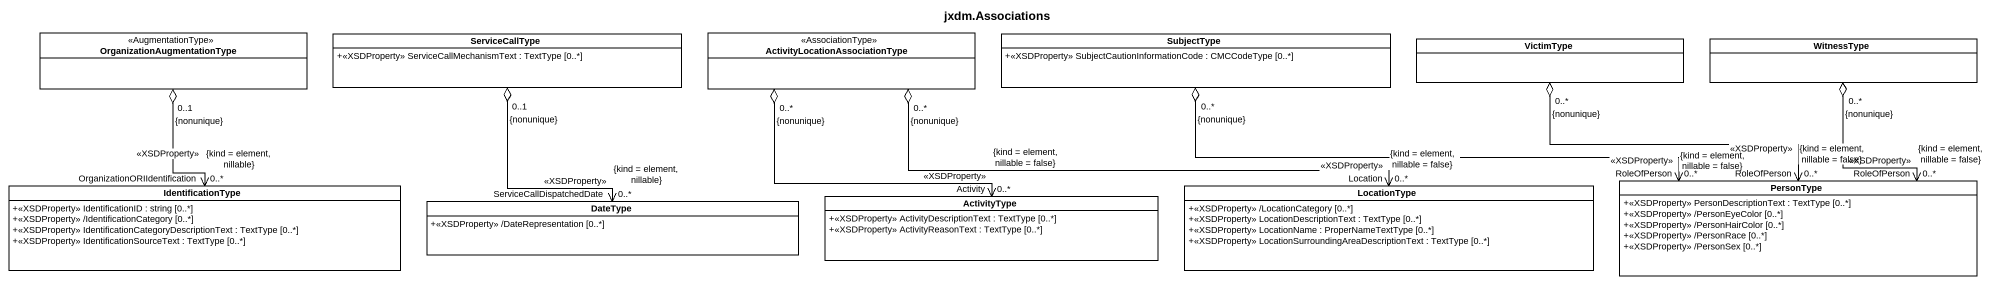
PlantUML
@startuml
title jxdm.Associations
hide circle
hide empty members
skinparam classAttributeIconSize 0
class OrganizationAugmentationType <<AugmentationType>>
class ServiceCallType {
  +<<XSDProperty>> ServiceCallMechanismText : TextType [0..*]
}
class "ActivityLocationAssociationType" as ActivityLocationAssociationT <<AssociationType>>
class SubjectType {
  +<<XSDProperty>> SubjectCautionInformationCode : CMCCodeType [0..*]
}
class VictimType
class WitnessType
class IdentificationType {
  +<<XSDProperty>> IdentificationID : string [0..*]
  +<<XSDProperty>> /IdentificationCategory [0..*]
  +<<XSDProperty>> IdentificationCategoryDescriptionText : TextType [0..*]
  +<<XSDProperty>> IdentificationSourceText : TextType [0..*]
}
class ActivityType {
  +<<XSDProperty>> ActivityDescriptionText : TextType [0..*]
  +<<XSDProperty>> ActivityReasonText : TextType [0..*]
}
class LocationType {
  +<<XSDProperty>> /LocationCategory [0..*]
  +<<XSDProperty>> LocationDescriptionText : TextType [0..*]
  +<<XSDProperty>> LocationName : ProperNameTextType [0..*]
  +<<XSDProperty>> LocationSurroundingAreaDescriptionText : TextType [0..*]
}
class PersonType {
  +<<XSDProperty>> PersonDescriptionText : TextType [0..*]
  +<<XSDProperty>> /PersonEyeColor [0..*]
  +<<XSDProperty>> /PersonHairColor [0..*]
  +<<XSDProperty>> /PersonRace [0..*]
  +<<XSDProperty>> /PersonSex [0..*]
}
class DateType {
  +<<XSDProperty>> /DateRepresentation [0..*]
}
OrganizationAugmentationType "0..1\n{nonunique}" o--> "OrganizationORIIdentification\n<<XSDProperty>>\n0..*\n{kind = element, nillable}" IdentificationType
ServiceCallType "0..1\n{nonunique}" o--> "ServiceCallDispatchedDate\n<<XSDProperty>>\n0..*\n{kind = element, nillable}" DateType
ActivityLocationAssociationT "0..*\n{nonunique}" o--> "Activity\n<<XSDProperty>>\n0..*\n{kind = element, nillable = false}" ActivityType
ActivityLocationAssociationT "0..*\n{nonunique}" o-right-> "Location\n<<XSDProperty>>\n0..*\n{kind = element, nillable = false}" LocationType
SubjectType "0..*\n{nonunique}" o-right-> "RoleOfPerson\n<<XSDProperty>>\n0..*\n{kind = element, nillable = false}" PersonType
VictimType "0..*\n{nonunique}" o--> "RoleOfPerson\n<<XSDProperty>>\n0..*\n{kind = element, nillable = false}" PersonType
WitnessType "0..*\n{nonunique}" o--> "RoleOfPerson\n<<XSDProperty>>\n0..*\n{kind = element, nillable = false}" PersonType
@enduml
